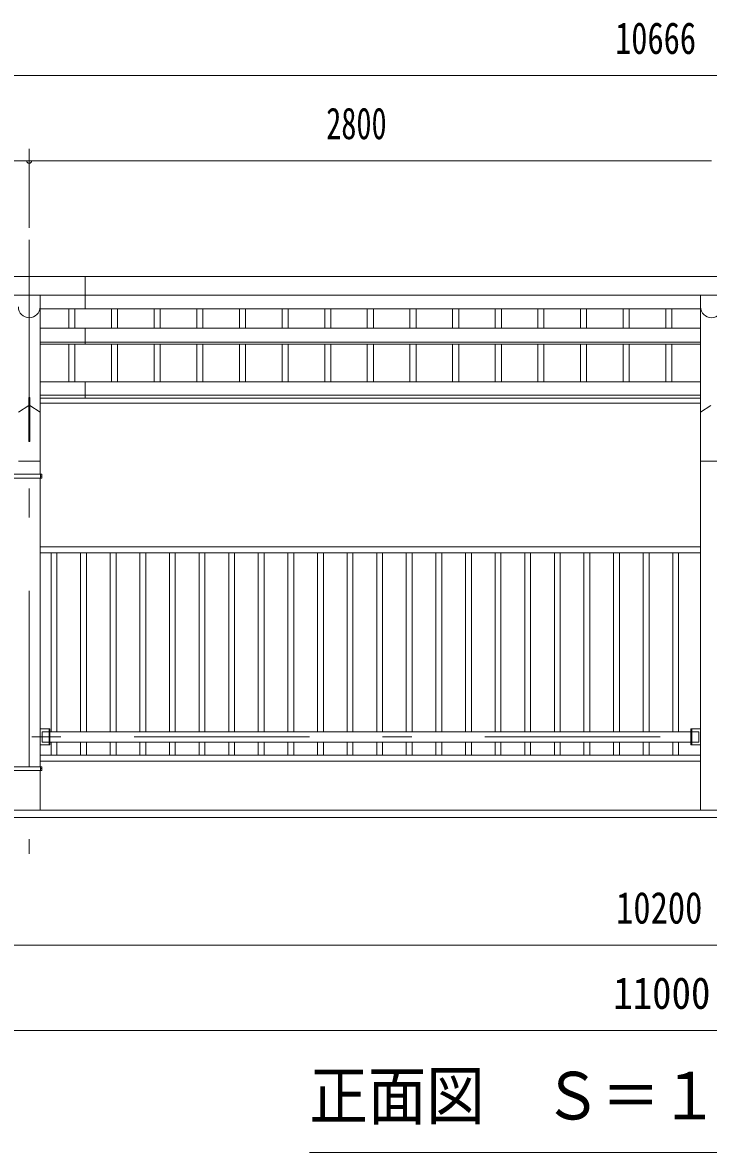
# Model space of a CAD drawing. Units: millimetres, scale not verified, with parts at other scales. Extents: x -26434 to 26434, y -10500 to 10500.
# Drawn here: x 984 to 3799, y 420 to 5056 of the extents above; entities that cross this region are included whole.
import ezdxf
from ezdxf.enums import TextEntityAlignment as Align

# ---------------------------------------------------------------- set-up
doc = ezdxf.new("R2010")
doc.units = ezdxf.units.MM
doc.header["$LTSCALE"] = 60
doc.linetypes.add('USER3', pattern=[24, 12, -5, 2, -5])
for name, color, linetype, lineweight in [('0-2_1-05BOLD', 7, 'Continuous', 18), ('0-3_1-25CENTER', 3, 'USER3', 18), ('0-4_1-45THIN', 4, 'Continuous', 18), ('0-5_1-55DIM', 3, 'Continuous', 18)]:
    doc.layers.add(name, color=color, linetype=linetype, lineweight=lineweight)
doc.styles.add('ＭＳ ゴシック', font='')
doc.styles.get('ＭＳ ゴシック').set_extended_font_data('MS Gothic')

msp = doc.modelspace()

# ---------------------------------------------------------------- linework, layer by layer
at = {"layer": '0-2_1-05BOLD'}
for p, q in [((8994.49, 4014.67), (-1671.51, 4014.67)), ((1241.49, 4014.67), (1241.49, 3882.27)), ((-1671.51, 3937.52), (8994.49, 3937.52)), ((1056.04, 3937.52), (1056.04, 3202.67)), ((3766.94, 3937.52), (3766.94, 1824.67)), ((3766.94, 3882.27), (1056.04, 3882.27)), ((1056.04, 3802.96), (3766.94, 3802.96)), ((1241.49, 3802.96), (1241.49, 3737.03)), ((1056.04, 3745.26), (3766.94, 3745.26)), ((1056.04, 3737.03), (3766.94, 3737.03)), ((3766.94, 3582.44), (1056.04, 3582.44)), ((1241.49, 3582.44), (1241.49, 3515.47)), ((3766.94, 3527.34), (1056.04, 3527.34)), ((1009.24, 3485.19), (966.94, 3457.25)), ((1009.24, 3517.89), (1009.24, 3337.25)), ((1056.04, 3457.25), (1013.74, 3485.19)), ((3766.94, 3515.47), (1056.04, 3515.47)), ((3766.94, 3494.67), (1056.04, 3494.67)), ((3766.94, 3457.25), (3809.24, 3485.19)), ((1009.24, 3337.25), (1013.74, 3337.25)), ((966.94, 3256.67), (1056.04, 3256.67)), ((3856.04, 3256.67), (3766.94, 3256.67)), ((1057.64, 3202.67), (1057.64, 3186.67)), ((1063.74, 3202.67), (1063.74, 3186.67)), ((1063.74, 3186.67), (858.29, 3186.67)), ((1056.04, 3186.67), (1056.04, 2002.67)), ((1063.74, 3194.67), (1057.64, 3194.67)), ((3766.94, 2904.67), (1056.04, 2904.67)), ((3766.94, 2879.67), (1056.04, 2879.67)), ((1096.04, 2157.67), (1056.04, 2157.67)), ((1063.99, 2146.02), (1063.99, 2103.32)), ((1092.84, 2146.02), (1063.99, 2146.02)), ((1092.84, 2157.67), (1092.84, 2091.67)), ((1096.04, 2157.67), (1096.04, 2091.67)), ((1096.04, 2146.02), (3726.94, 2146.02)), ((3726.94, 2157.67), (3726.94, 2091.67)), ((3726.94, 2157.67), (3766.94, 2157.67)), ((3730.14, 2157.67), (3730.14, 2091.67)), ((3730.14, 2146.02), (3758.99, 2146.02)), ((3758.99, 2146.02), (3758.99, 2103.32)), ((1096.04, 2091.67), (1056.04, 2091.67)), ((1092.84, 2103.32), (1063.99, 2103.32)), ((1096.04, 2103.32), (3726.94, 2103.32)), ((3726.94, 2091.67), (3766.94, 2091.67)), ((3730.14, 2103.32), (3758.99, 2103.32)), ((3766.94, 2049.67), (1056.04, 2049.67)), ((1063.74, 2002.67), (858.29, 2002.67)), ((3766.94, 2024.67), (1056.04, 2024.67)), ((1057.64, 2002.67), (1057.64, 1986.67)), ((1063.74, 1994.67), (1057.64, 1994.67)), ((1063.74, 2002.67), (1063.74, 1986.67)), ((1063.74, 1986.67), (858.29, 1986.67)), ((1056.04, 1986.67), (1056.04, 1824.67)), ((9311.49, 1794.67), (-1988.51, 1794.67))]:
    msp.add_line(p, q, dxfattribs=at)
for points in [[(1009.24, 3517.89), (1013.74, 3517.89), (1013.74, 3337.25)], [(1063.74, 3202.67), (858.29, 3202.67), (858.29, 3186.67)], [(9161.49, 1824.67), (-1838.51, 1824.67), (-1838.51, 1794.67)]]:
    msp.add_lwpolyline(points, dxfattribs=at)
for centre in [(1011.49, 3889.22), (3811.49, 3889.22)]:
    msp.add_arc(centre, 44.55, 180, 0, dxfattribs=at)
at = {"layer": '0-3_1-25CENTER'}
for p, q in [((1011.49, 4164.67), (1011.49, 1644.67)), ((-1438.51, 2124.67), (8761.49, 2124.67))]:
    msp.add_line(p, q, dxfattribs=at)
at = {"layer": '0-4_1-45THIN'}
for p, q in [((1173.99, 3882.27), (1173.99, 3802.96)), ((1198.99, 3882.27), (1198.99, 3802.96)), ((1348.99, 3882.27), (1348.99, 3802.96)), ((1373.99, 3882.27), (1373.99, 3802.96)), ((1523.99, 3882.27), (1523.99, 3802.96)), ((1548.99, 3882.27), (1548.99, 3802.96)), ((1698.99, 3882.27), (1698.99, 3802.96)), ((1723.99, 3882.27), (1723.99, 3802.96)), ((1873.99, 3882.27), (1873.99, 3802.96)), ((1898.99, 3882.27), (1898.99, 3802.96)), ((2048.99, 3882.27), (2048.99, 3802.96)), ((2073.99, 3882.27), (2073.99, 3802.96)), ((2223.99, 3882.27), (2223.99, 3802.96)), ((2248.99, 3882.27), (2248.99, 3802.96)), ((2398.99, 3882.27), (2398.99, 3802.96)), ((2423.99, 3882.27), (2423.99, 3802.96)), ((2573.99, 3882.27), (2573.99, 3802.96)), ((2598.99, 3882.27), (2598.99, 3802.96)), ((2748.99, 3882.27), (2748.99, 3802.96)), ((2773.99, 3882.27), (2773.99, 3802.96)), ((2923.99, 3882.27), (2923.99, 3802.96)), ((2948.99, 3882.27), (2948.99, 3802.96)), ((3098.99, 3882.27), (3098.99, 3802.96)), ((3123.99, 3882.27), (3123.99, 3802.96)), ((3273.99, 3882.27), (3273.99, 3802.96)), ((3298.99, 3882.27), (3298.99, 3802.96)), ((3448.99, 3882.27), (3448.99, 3802.96)), ((3473.99, 3882.27), (3473.99, 3802.96)), ((3623.99, 3882.27), (3623.99, 3802.96)), ((3648.99, 3882.27), (3648.99, 3802.96)), ((1173.99, 3737.03), (1173.99, 3582.44)), ((1198.99, 3737.03), (1198.99, 3582.44)), ((1348.99, 3737.03), (1348.99, 3582.44)), ((1373.99, 3737.03), (1373.99, 3582.44)), ((1523.99, 3737.03), (1523.99, 3582.44)), ((1548.99, 3737.03), (1548.99, 3582.44)), ((1698.99, 3737.03), (1698.99, 3582.44)), ((1723.99, 3737.03), (1723.99, 3582.44)), ((1873.99, 3737.03), (1873.99, 3582.44)), ((1898.99, 3737.03), (1898.99, 3582.44)), ((2048.99, 3737.03), (2048.99, 3582.44)), ((2073.99, 3737.03), (2073.99, 3582.44)), ((2223.99, 3737.03), (2223.99, 3582.44)), ((2248.99, 3737.03), (2248.99, 3582.44)), ((2398.99, 3737.03), (2398.99, 3582.44)), ((2423.99, 3737.03), (2423.99, 3582.44)), ((2573.99, 3737.03), (2573.99, 3582.44)), ((2598.99, 3737.03), (2598.99, 3582.44)), ((2748.99, 3737.03), (2748.99, 3582.44)), ((2773.99, 3737.03), (2773.99, 3582.44)), ((2923.99, 3737.03), (2923.99, 3582.44)), ((2948.99, 3737.03), (2948.99, 3582.44)), ((3098.99, 3737.03), (3098.99, 3582.44)), ((3123.99, 3737.03), (3123.99, 3582.44)), ((3273.99, 3737.03), (3273.99, 3582.44)), ((3298.99, 3737.03), (3298.99, 3582.44)), ((3448.99, 3737.03), (3448.99, 3582.44)), ((3473.99, 3737.03), (3473.99, 3582.44)), ((3623.99, 3737.03), (3623.99, 3582.44)), ((3648.99, 3737.03), (3648.99, 3582.44)), ((1100.99, 2879.67), (1100.99, 2146.02)), ((1124.99, 2879.67), (1124.99, 2146.02)), ((1222.49, 2879.67), (1222.49, 2146.02)), ((1246.49, 2879.67), (1246.49, 2146.02)), ((1343.99, 2879.67), (1343.99, 2146.02)), ((1367.99, 2879.67), (1367.99, 2146.02)), ((1465.49, 2879.67), (1465.49, 2146.02)), ((1489.49, 2879.67), (1489.49, 2146.02)), ((1586.99, 2879.67), (1586.99, 2146.02)), ((1610.99, 2879.67), (1610.99, 2146.02)), ((1708.49, 2879.67), (1708.49, 2146.02)), ((1732.49, 2879.67), (1732.49, 2146.02)), ((1829.99, 2879.67), (1829.99, 2146.02)), ((1853.99, 2879.67), (1853.99, 2146.02)), ((1951.49, 2879.67), (1951.49, 2146.02)), ((1975.49, 2879.67), (1975.49, 2146.02)), ((2072.99, 2879.67), (2072.99, 2146.02)), ((2096.99, 2879.67), (2096.99, 2146.02)), ((2194.49, 2879.67), (2194.49, 2146.02)), ((2218.49, 2879.67), (2218.49, 2146.02)), ((2315.99, 2879.67), (2315.99, 2146.02)), ((2339.99, 2879.67), (2339.99, 2146.02)), ((2437.49, 2879.67), (2437.49, 2146.02)), ((2461.49, 2879.67), (2461.49, 2146.02)), ((2558.99, 2879.67), (2558.99, 2146.02)), ((2582.99, 2879.67), (2582.99, 2146.02)), ((2680.49, 2879.67), (2680.49, 2146.02)), ((2704.49, 2879.67), (2704.49, 2146.02)), ((2801.99, 2879.67), (2801.99, 2146.02)), ((2825.99, 2879.67), (2825.99, 2146.02)), ((2923.49, 2879.67), (2923.49, 2146.02)), ((2947.49, 2879.67), (2947.49, 2146.02)), ((3044.99, 2879.67), (3044.99, 2146.02)), ((3068.99, 2879.67), (3068.99, 2146.02)), ((3166.49, 2879.67), (3166.49, 2146.02)), ((3190.49, 2879.67), (3190.49, 2146.02)), ((3287.99, 2879.67), (3287.99, 2146.02)), ((3311.99, 2879.67), (3311.99, 2146.02)), ((3409.49, 2879.67), (3409.49, 2146.02)), ((3433.49, 2879.67), (3433.49, 2146.02)), ((3530.99, 2879.67), (3530.99, 2146.02)), ((3554.99, 2879.67), (3554.99, 2146.02)), ((3652.49, 2879.67), (3652.49, 2146.02)), ((3676.49, 2879.67), (3676.49, 2146.02)), ((1100.99, 2103.32), (1100.99, 2049.67)), ((1124.99, 2103.32), (1124.99, 2049.67)), ((1222.49, 2103.32), (1222.49, 2049.67)), ((1246.49, 2103.32), (1246.49, 2049.67)), ((1343.99, 2103.32), (1343.99, 2049.67)), ((1367.99, 2103.32), (1367.99, 2049.67)), ((1465.49, 2103.32), (1465.49, 2049.67)), ((1489.49, 2103.32), (1489.49, 2049.67)), ((1586.99, 2103.32), (1586.99, 2049.67)), ((1610.99, 2103.32), (1610.99, 2049.67)), ((1708.49, 2103.32), (1708.49, 2049.67)), ((1732.49, 2103.32), (1732.49, 2049.67)), ((1829.99, 2103.32), (1829.99, 2049.67)), ((1853.99, 2103.32), (1853.99, 2049.67)), ((1951.49, 2103.32), (1951.49, 2049.67)), ((1975.49, 2103.32), (1975.49, 2049.67)), ((2072.99, 2103.32), (2072.99, 2049.67)), ((2096.99, 2103.32), (2096.99, 2049.67)), ((2194.49, 2103.32), (2194.49, 2049.67)), ((2218.49, 2103.32), (2218.49, 2049.67)), ((2315.99, 2103.32), (2315.99, 2049.67)), ((2339.99, 2103.32), (2339.99, 2049.67)), ((2437.49, 2103.32), (2437.49, 2049.67)), ((2461.49, 2103.32), (2461.49, 2049.67)), ((2558.99, 2103.32), (2558.99, 2049.67)), ((2582.99, 2103.32), (2582.99, 2049.67)), ((2680.49, 2103.32), (2680.49, 2049.67)), ((2704.49, 2103.32), (2704.49, 2049.67)), ((2801.99, 2103.32), (2801.99, 2049.67)), ((2825.99, 2103.32), (2825.99, 2049.67)), ((2923.49, 2103.32), (2923.49, 2049.67)), ((2947.49, 2103.32), (2947.49, 2049.67)), ((3044.99, 2103.32), (3044.99, 2049.67)), ((3068.99, 2103.32), (3068.99, 2049.67)), ((3166.49, 2103.32), (3166.49, 2049.67)), ((3190.49, 2103.32), (3190.49, 2049.67)), ((3287.99, 2103.32), (3287.99, 2049.67)), ((3311.99, 2103.32), (3311.99, 2049.67)), ((3409.49, 2103.32), (3409.49, 2049.67)), ((3433.49, 2103.32), (3433.49, 2049.67)), ((3530.99, 2103.32), (3530.99, 2049.67)), ((3554.99, 2103.32), (3554.99, 2049.67)), ((3652.49, 2103.32), (3652.49, 2049.67)), ((3676.49, 2103.32), (3676.49, 2049.67))]:
    msp.add_line(p, q, dxfattribs=at)
at = {"layer": '0-5_1-55DIM'}
for p, q in [((-1671.51, 4838.67), (8994.49, 4838.67)), ((1011.49, 4538.67), (1011.49, 4214.67)), ((-1438.51, 4488.67), (1011.49, 4488.67)), ((1021.49, 4488.67), (1001.49, 4488.67)), ((1011.49, 4488.67), (3811.49, 4488.67)), ((-1438.51, 1269.67), (8761.49, 1269.67)), ((-1838.51, 919.67), (9161.49, 919.67)), ((2161.49, 419.67), (5161.49, 419.67))]:
    msp.add_line(p, q, dxfattribs=at)
msp.add_arc((1011.49, 4488.67), 10, 180, 0, dxfattribs=at)

# ---------------------------------------------------------------- texts
at = {"layer": '0-5_1-55DIM', "color": 7, "style": 'ＭＳ ゴシック'}
for s, height, width, p in [('10666', 130.2, 0.75, (3415.86, 4888.67)), ('2800', 130.2, 0.7, (2230.22, 4538.67)), ('10200', 130.2, 0.8, (3419.76, 1319.67)), ('11000', 130.2, 0.9, (3408.45, 969.67)), ('正面図\u3000Ｓ＝１／５０', 195.4, 0.9, (2161.49, 496.31))]:
    msp.add_text(s, height=height, dxfattribs=dict(at, width=width)).set_placement(p, align=Align.BOTTOM_LEFT)

doc.saveas('drawing.dxf')
